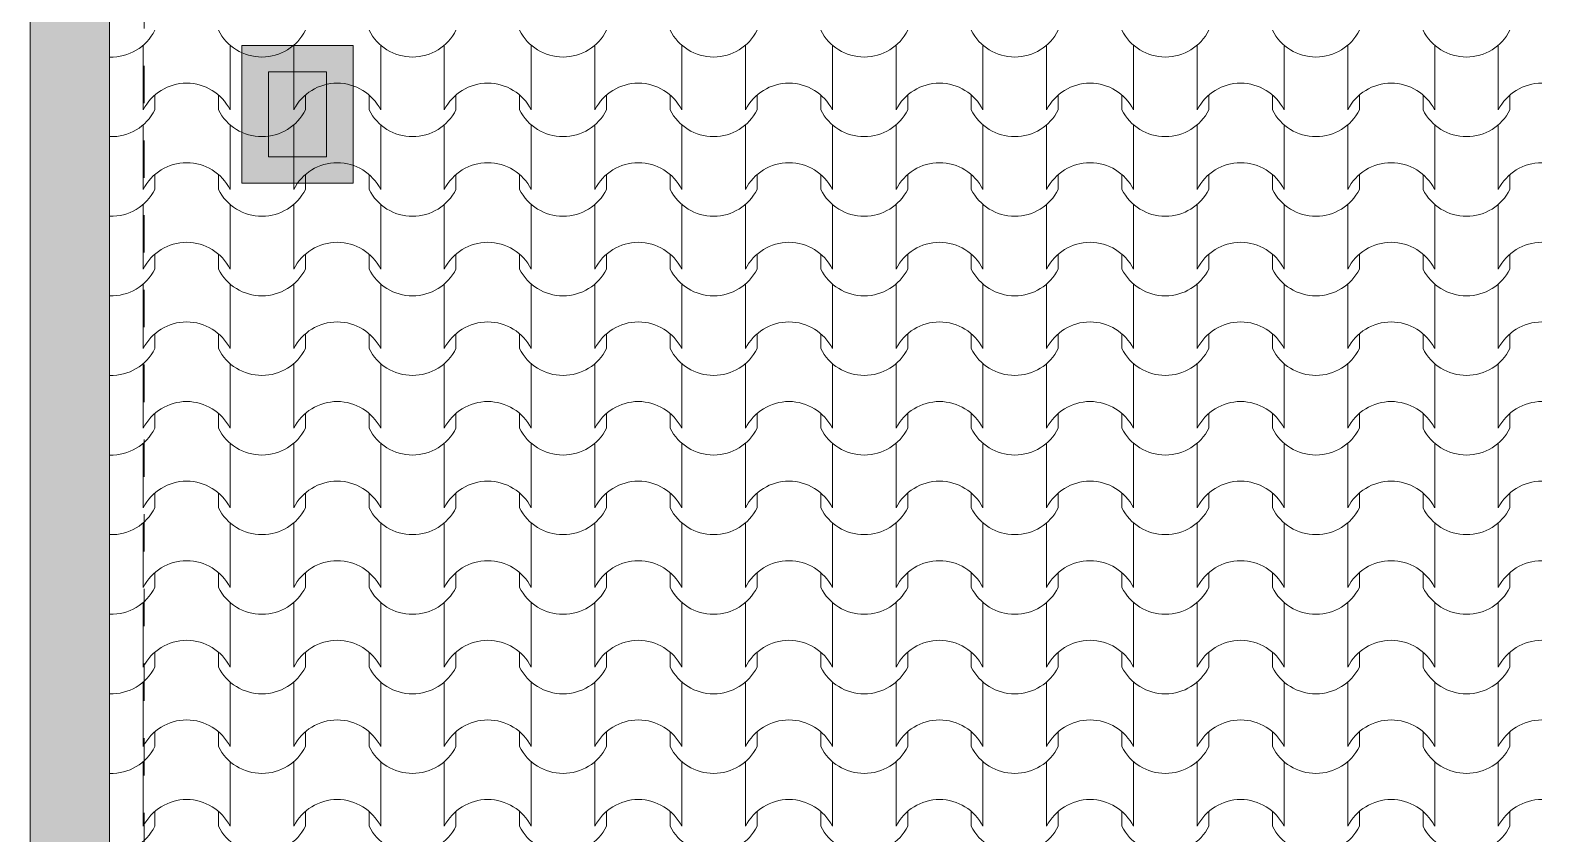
# Model space of a CAD drawing. Header units: feet. Extents: x 2791058 to 2855058, y -67651 to -26651.
# Drawn here: x 2805266 to 2810978, y -47080 to -44045 of the extents above; entities that cross this region are included whole.
import ezdxf

# ---------------------------------------------------------------- set-up
doc = ezdxf.new("R2010")
doc.units = ezdxf.units.FT
doc.header["$MEASUREMENT"] = 0
doc.linetypes.add('Dashed', pattern=[282.222223, 141.111112, -141.111112])
for name, color, linetype, lineweight in [('Model Unit - Zone_Pen_No__1', 7, 'Continuous', 0), ('Structural - Bearing_Pen_No__1', 7, 'Continuous', 0), ('Structural - Bearing_Pen_No__13', 54, 'Continuous', 0)]:
    doc.layers.add(name, color=color, linetype=linetype, lineweight=lineweight)
doc.layers.add('Structural - Bearing_Pen_No__62', color=7, linetype='Continuous', lineweight=0, true_color=0xaaaaaa)
doc.layers.add('Structural - Bearing_Pen_No__82', color=7, linetype='Continuous', lineweight=0, true_color=0xaaaaaa)

# ---------------------------------------------------------------- blocks, each defined once
blk = doc.blocks.new('*X3', base_point=(2247653.8, -76425))
at = {"layer": 'Structural - Bearing_Pen_No__62', "color": 253, "linetype": 'Continuous', "lineweight": 0, "true_color": 0xaaaaaa}
for p, q in [((2805693.3, -44101.9), (2805693.3, -44223.8)), ((2806021.8, -44101.9), (2806021.8, -44223.8)), ((2806262.3, -44101.9), (2806262.3, -44223.8)), ((2806590.8, -44101.9), (2806590.8, -44223.8)), ((2806831.2, -44101.9), (2806831.2, -44223.8)), ((2807159.7, -44101.9), (2807159.7, -44223.8)), ((2807400.2, -44101.9), (2807400.2, -44223.8)), ((2807728.7, -44101.9), (2807728.7, -44223.8)), ((2807969.2, -44101.9), (2807969.2, -44223.8)), ((2808297.6, -44101.9), (2808297.6, -44223.8)), ((2808538.1, -44101.9), (2808538.1, -44223.8)), ((2808866.6, -44101.9), (2808866.6, -44223.8)), ((2809107.1, -44101.9), (2809107.1, -44223.8)), ((2809435.6, -44101.9), (2809435.6, -44223.8)), ((2809676, -44101.9), (2809676, -44223.8)), ((2810004.5, -44101.9), (2810004.5, -44223.8)), ((2810245, -44101.9), (2810245, -44223.8)), ((2810573.5, -44101.9), (2810573.5, -44223.8)), ((2810814, -44101.9), (2810814, -44223.8)), ((2805693.3, -44223.8), (2805693.3, -44345.7)), ((2806021.8, -44223.8), (2806021.8, -44345.7)), ((2806262.3, -44223.8), (2806262.3, -44345.7)), ((2806590.8, -44223.8), (2806590.8, -44345.7)), ((2806831.2, -44223.8), (2806831.2, -44345.7)), ((2807159.7, -44223.8), (2807159.7, -44345.7)), ((2807400.2, -44223.8), (2807400.2, -44345.7)), ((2807728.7, -44223.8), (2807728.7, -44345.7)), ((2807969.2, -44223.8), (2807969.2, -44345.7)), ((2808297.6, -44223.8), (2808297.6, -44345.7)), ((2808538.1, -44223.8), (2808538.1, -44345.7)), ((2808866.6, -44223.8), (2808866.6, -44345.7)), ((2809107.1, -44223.8), (2809107.1, -44345.7)), ((2809435.6, -44223.8), (2809435.6, -44345.7)), ((2809676, -44223.8), (2809676, -44345.7)), ((2810004.5, -44223.8), (2810004.5, -44345.7)), ((2810245, -44223.8), (2810245, -44345.7)), ((2810573.5, -44223.8), (2810573.5, -44345.7)), ((2810814, -44223.8), (2810814, -44345.7)), ((2805737.3, -44289.7), (2805737.3, -44345.7)), ((2805977.8, -44289.7), (2805977.8, -44345.7)), ((2806306.3, -44289.7), (2806306.3, -44345.7)), ((2806546.8, -44289.7), (2806546.8, -44345.7)), ((2806875.2, -44289.7), (2806875.2, -44345.7)), ((2807115.7, -44289.7), (2807115.7, -44345.7)), ((2807444.2, -44289.7), (2807444.2, -44345.7)), ((2807684.7, -44289.7), (2807684.7, -44345.7)), ((2808013.2, -44289.7), (2808013.2, -44345.7)), ((2808253.6, -44289.7), (2808253.6, -44345.7)), ((2808582.1, -44289.7), (2808582.1, -44345.7)), ((2808822.6, -44289.7), (2808822.6, -44345.7)), ((2809151.1, -44289.7), (2809151.1, -44345.7)), ((2809391.6, -44289.7), (2809391.6, -44345.7)), ((2809720, -44289.7), (2809720, -44345.7)), ((2809960.5, -44289.7), (2809960.5, -44345.7)), ((2810289, -44289.7), (2810289, -44345.7)), ((2810529.5, -44289.7), (2810529.5, -44345.7)), ((2810858, -44289.7), (2810858, -44345.7)), ((2805693.3, -44402.5), (2805693.3, -44524.5)), ((2806021.8, -44402.5), (2806021.8, -44524.5)), ((2806262.3, -44402.5), (2806262.3, -44524.5)), ((2806590.8, -44402.5), (2806590.8, -44524.5)), ((2806831.2, -44402.5), (2806831.2, -44524.5)), ((2807159.7, -44402.5), (2807159.7, -44524.5)), ((2807400.2, -44402.5), (2807400.2, -44524.5)), ((2807728.7, -44402.5), (2807728.7, -44524.5)), ((2807969.2, -44402.5), (2807969.2, -44524.5)), ((2808297.6, -44402.5), (2808297.6, -44524.5)), ((2808538.1, -44402.5), (2808538.1, -44524.5)), ((2808866.6, -44402.5), (2808866.6, -44524.5)), ((2809107.1, -44402.5), (2809107.1, -44524.5)), ((2809435.6, -44402.5), (2809435.6, -44524.5)), ((2809676, -44402.5), (2809676, -44524.5)), ((2810004.5, -44402.5), (2810004.5, -44524.5)), ((2810245, -44402.5), (2810245, -44524.5)), ((2810573.5, -44402.5), (2810573.5, -44524.5)), ((2810814, -44402.5), (2810814, -44524.5)), ((2805693.3, -44524.5), (2805693.3, -44646.4)), ((2806021.8, -44524.5), (2806021.8, -44646.4)), ((2806262.3, -44524.5), (2806262.3, -44646.4)), ((2806590.8, -44524.5), (2806590.8, -44646.4)), ((2806831.2, -44524.5), (2806831.2, -44646.4)), ((2807159.7, -44524.5), (2807159.7, -44646.4)), ((2807400.2, -44524.5), (2807400.2, -44646.4)), ((2807728.7, -44524.5), (2807728.7, -44646.4)), ((2807969.2, -44524.5), (2807969.2, -44646.4)), ((2808297.6, -44524.5), (2808297.6, -44646.4)), ((2808538.1, -44524.5), (2808538.1, -44646.4)), ((2808866.6, -44524.5), (2808866.6, -44646.4)), ((2809107.1, -44524.5), (2809107.1, -44646.4)), ((2809435.6, -44524.5), (2809435.6, -44646.4)), ((2809676, -44524.5), (2809676, -44646.4)), ((2810004.5, -44524.5), (2810004.5, -44646.4)), ((2810245, -44524.5), (2810245, -44646.4)), ((2810573.5, -44524.5), (2810573.5, -44646.4)), ((2810814, -44524.5), (2810814, -44646.4)), ((2805737.3, -44590.4), (2805737.3, -44646.4)), ((2805977.8, -44590.4), (2805977.8, -44646.4)), ((2806306.3, -44590.4), (2806306.3, -44646.4)), ((2806546.8, -44590.4), (2806546.8, -44646.4)), ((2806875.2, -44590.4), (2806875.2, -44646.4)), ((2807115.7, -44590.4), (2807115.7, -44646.4)), ((2807444.2, -44590.4), (2807444.2, -44646.4)), ((2807684.7, -44590.4), (2807684.7, -44646.4)), ((2808013.2, -44590.4), (2808013.2, -44646.4)), ((2808253.6, -44590.4), (2808253.6, -44646.4)), ((2808582.1, -44590.4), (2808582.1, -44646.4)), ((2808822.6, -44590.4), (2808822.6, -44646.4)), ((2809151.1, -44590.4), (2809151.1, -44646.4)), ((2809391.6, -44590.4), (2809391.6, -44646.4)), ((2809720, -44590.4), (2809720, -44646.4)), ((2809960.5, -44590.4), (2809960.5, -44646.4)), ((2810289, -44590.4), (2810289, -44646.4)), ((2810529.5, -44590.4), (2810529.5, -44646.4)), ((2810858, -44590.4), (2810858, -44646.4)), ((2805693.3, -44703.2), (2805693.3, -44825.1)), ((2806021.8, -44703.2), (2806021.8, -44825.1)), ((2806262.3, -44703.2), (2806262.3, -44825.1)), ((2806590.8, -44703.2), (2806590.8, -44825.1)), ((2806831.2, -44703.2), (2806831.2, -44825.1)), ((2807159.7, -44703.2), (2807159.7, -44825.1)), ((2807400.2, -44703.2), (2807400.2, -44825.1)), ((2807728.7, -44703.2), (2807728.7, -44825.1)), ((2807969.2, -44703.2), (2807969.2, -44825.1)), ((2808297.6, -44703.2), (2808297.6, -44825.1)), ((2808538.1, -44703.2), (2808538.1, -44825.1)), ((2808866.6, -44703.2), (2808866.6, -44825.1)), ((2809107.1, -44703.2), (2809107.1, -44825.1)), ((2809435.6, -44703.2), (2809435.6, -44825.1)), ((2809676, -44703.2), (2809676, -44825.1)), ((2810004.5, -44703.2), (2810004.5, -44825.1)), ((2810245, -44703.2), (2810245, -44825.1)), ((2810573.5, -44703.2), (2810573.5, -44825.1)), ((2810814, -44703.2), (2810814, -44825.1)), ((2805693.3, -44825.1), (2805693.3, -44947.1)), ((2806021.8, -44825.1), (2806021.8, -44947.1)), ((2806262.3, -44825.1), (2806262.3, -44947.1)), ((2806590.8, -44825.1), (2806590.8, -44947.1)), ((2806831.2, -44825.1), (2806831.2, -44947.1)), ((2807159.7, -44825.1), (2807159.7, -44947.1)), ((2807400.2, -44825.1), (2807400.2, -44947.1)), ((2807728.7, -44825.1), (2807728.7, -44947.1)), ((2807969.2, -44825.1), (2807969.2, -44947.1)), ((2808297.6, -44825.1), (2808297.6, -44947.1)), ((2808538.1, -44825.1), (2808538.1, -44947.1)), ((2808866.6, -44825.1), (2808866.6, -44947.1)), ((2809107.1, -44825.1), (2809107.1, -44947.1)), ((2809435.6, -44825.1), (2809435.6, -44947.1)), ((2809676, -44825.1), (2809676, -44947.1)), ((2810004.5, -44825.1), (2810004.5, -44947.1)), ((2810245, -44825.1), (2810245, -44947.1)), ((2810573.5, -44825.1), (2810573.5, -44947.1)), ((2810814, -44825.1), (2810814, -44947.1)), ((2805737.3, -44891), (2805737.3, -44947.1)), ((2805977.8, -44891), (2805977.8, -44947.1)), ((2806306.3, -44891), (2806306.3, -44947.1)), ((2806546.8, -44891), (2806546.8, -44947.1)), ((2806875.2, -44891), (2806875.2, -44947.1)), ((2807115.7, -44891), (2807115.7, -44947.1)), ((2807444.2, -44891), (2807444.2, -44947.1)), ((2807684.7, -44891), (2807684.7, -44947.1)), ((2808013.2, -44891), (2808013.2, -44947.1)), ((2808253.6, -44891), (2808253.6, -44947.1)), ((2808582.1, -44891), (2808582.1, -44947.1)), ((2808822.6, -44891), (2808822.6, -44947.1)), ((2809151.1, -44891), (2809151.1, -44947.1)), ((2809391.6, -44891), (2809391.6, -44947.1)), ((2809720, -44891), (2809720, -44947.1)), ((2809960.5, -44891), (2809960.5, -44947.1)), ((2810289, -44891), (2810289, -44947.1)), ((2810529.5, -44891), (2810529.5, -44947.1)), ((2810858, -44891), (2810858, -44947.1)), ((2805693.3, -45003.9), (2805693.3, -45125.8)), ((2806021.8, -45003.9), (2806021.8, -45125.8)), ((2806262.3, -45003.9), (2806262.3, -45125.8)), ((2806590.8, -45003.9), (2806590.8, -45125.8)), ((2806831.2, -45003.9), (2806831.2, -45125.8)), ((2807159.7, -45003.9), (2807159.7, -45125.8)), ((2807400.2, -45003.9), (2807400.2, -45125.8)), ((2807728.7, -45003.9), (2807728.7, -45125.8)), ((2807969.2, -45003.9), (2807969.2, -45125.8)), ((2808297.6, -45003.9), (2808297.6, -45125.8)), ((2808538.1, -45003.9), (2808538.1, -45125.8)), ((2808866.6, -45003.9), (2808866.6, -45125.8)), ((2809107.1, -45003.9), (2809107.1, -45125.8)), ((2809435.6, -45003.9), (2809435.6, -45125.8)), ((2809676, -45003.9), (2809676, -45125.8)), ((2810004.5, -45003.9), (2810004.5, -45125.8)), ((2810245, -45003.9), (2810245, -45125.8)), ((2810573.5, -45003.9), (2810573.5, -45125.8)), ((2810814, -45003.9), (2810814, -45125.8)), ((2805693.3, -45125.8), (2805693.3, -45247.8)), ((2806021.8, -45125.8), (2806021.8, -45247.8)), ((2806262.3, -45125.8), (2806262.3, -45247.8)), ((2806590.8, -45125.8), (2806590.8, -45247.8)), ((2806831.2, -45125.8), (2806831.2, -45247.8)), ((2807159.7, -45125.8), (2807159.7, -45247.8)), ((2807400.2, -45125.8), (2807400.2, -45247.8)), ((2807728.7, -45125.8), (2807728.7, -45247.8)), ((2807969.2, -45125.8), (2807969.2, -45247.8)), ((2808297.6, -45125.8), (2808297.6, -45247.8)), ((2808538.1, -45125.8), (2808538.1, -45247.8)), ((2808866.6, -45125.8), (2808866.6, -45247.8)), ((2809107.1, -45125.8), (2809107.1, -45247.8)), ((2809435.6, -45125.8), (2809435.6, -45247.8)), ((2809676, -45125.8), (2809676, -45247.8)), ((2810004.5, -45125.8), (2810004.5, -45247.8)), ((2810245, -45125.8), (2810245, -45247.8)), ((2810573.5, -45125.8), (2810573.5, -45247.8)), ((2810814, -45125.8), (2810814, -45247.8)), ((2805737.3, -45191.7), (2805737.3, -45247.8)), ((2805977.8, -45191.7), (2805977.8, -45247.8)), ((2806306.3, -45191.7), (2806306.3, -45247.8)), ((2806546.8, -45191.7), (2806546.8, -45247.8)), ((2806875.2, -45191.7), (2806875.2, -45247.8)), ((2807115.7, -45191.7), (2807115.7, -45247.8)), ((2807444.2, -45191.7), (2807444.2, -45247.8)), ((2807684.7, -45191.7), (2807684.7, -45247.8)), ((2808013.2, -45191.7), (2808013.2, -45247.8)), ((2808253.6, -45191.7), (2808253.6, -45247.8)), ((2808582.1, -45191.7), (2808582.1, -45247.8)), ((2808822.6, -45191.7), (2808822.6, -45247.8)), ((2809151.1, -45191.7), (2809151.1, -45247.8)), ((2809391.6, -45191.7), (2809391.6, -45247.8)), ((2809720, -45191.7), (2809720, -45247.8)), ((2809960.5, -45191.7), (2809960.5, -45247.8)), ((2810289, -45191.7), (2810289, -45247.8)), ((2810529.5, -45191.7), (2810529.5, -45247.8)), ((2810858, -45191.7), (2810858, -45247.8)), ((2805693.3, -45304.6), (2805693.3, -45426.5)), ((2806021.8, -45304.6), (2806021.8, -45426.5)), ((2806262.3, -45304.6), (2806262.3, -45426.5)), ((2806590.8, -45304.6), (2806590.8, -45426.5)), ((2806831.2, -45304.6), (2806831.2, -45426.5)), ((2807159.7, -45304.6), (2807159.7, -45426.5)), ((2807400.2, -45304.6), (2807400.2, -45426.5)), ((2807728.7, -45304.6), (2807728.7, -45426.5)), ((2807969.2, -45304.6), (2807969.2, -45426.5)), ((2808297.6, -45304.6), (2808297.6, -45426.5)), ((2808538.1, -45304.6), (2808538.1, -45426.5)), ((2808866.6, -45304.6), (2808866.6, -45426.5)), ((2809107.1, -45304.6), (2809107.1, -45426.5)), ((2809435.6, -45304.6), (2809435.6, -45426.5)), ((2809676, -45304.6), (2809676, -45426.5)), ((2810004.5, -45304.6), (2810004.5, -45426.5)), ((2810245, -45304.6), (2810245, -45426.5)), ((2810573.5, -45304.6), (2810573.5, -45426.5)), ((2810814, -45304.6), (2810814, -45426.5)), ((2805693.3, -45426.5), (2805693.3, -45548.4)), ((2806021.8, -45426.5), (2806021.8, -45548.4)), ((2806262.3, -45426.5), (2806262.3, -45548.4)), ((2806590.8, -45426.5), (2806590.8, -45548.4)), ((2806831.2, -45426.5), (2806831.2, -45548.4)), ((2807159.7, -45426.5), (2807159.7, -45548.4)), ((2807400.2, -45426.5), (2807400.2, -45548.4)), ((2807728.7, -45426.5), (2807728.7, -45548.4)), ((2807969.2, -45426.5), (2807969.2, -45548.4)), ((2808297.6, -45426.5), (2808297.6, -45548.4)), ((2808538.1, -45426.5), (2808538.1, -45548.4)), ((2808866.6, -45426.5), (2808866.6, -45548.4)), ((2809107.1, -45426.5), (2809107.1, -45548.4)), ((2809435.6, -45426.5), (2809435.6, -45548.4)), ((2809676, -45426.5), (2809676, -45548.4)), ((2810004.5, -45426.5), (2810004.5, -45548.4)), ((2810245, -45426.5), (2810245, -45548.4)), ((2810573.5, -45426.5), (2810573.5, -45548.4)), ((2810814, -45426.5), (2810814, -45548.4)), ((2805737.3, -45492.4), (2805737.3, -45548.4)), ((2805977.8, -45492.4), (2805977.8, -45548.4)), ((2806306.3, -45492.4), (2806306.3, -45548.4)), ((2806546.8, -45492.4), (2806546.8, -45548.4)), ((2806875.2, -45492.4), (2806875.2, -45548.4)), ((2807115.7, -45492.4), (2807115.7, -45548.4)), ((2807444.2, -45492.4), (2807444.2, -45548.4)), ((2807684.7, -45492.4), (2807684.7, -45548.4)), ((2808013.2, -45492.4), (2808013.2, -45548.4)), ((2808253.6, -45492.4), (2808253.6, -45548.4)), ((2808582.1, -45492.4), (2808582.1, -45548.4)), ((2808822.6, -45492.4), (2808822.6, -45548.4)), ((2809151.1, -45492.4), (2809151.1, -45548.4)), ((2809391.6, -45492.4), (2809391.6, -45548.4)), ((2809720, -45492.4), (2809720, -45548.4)), ((2809960.5, -45492.4), (2809960.5, -45548.4)), ((2810289, -45492.4), (2810289, -45548.4)), ((2810529.5, -45492.4), (2810529.5, -45548.4)), ((2810858, -45492.4), (2810858, -45548.4)), ((2805693.3, -45605.2), (2805693.3, -45727.2)), ((2806021.8, -45605.2), (2806021.8, -45727.2)), ((2806262.3, -45605.2), (2806262.3, -45727.2)), ((2806590.8, -45605.2), (2806590.8, -45727.2)), ((2806831.2, -45605.2), (2806831.2, -45727.2)), ((2807159.7, -45605.2), (2807159.7, -45727.2)), ((2807400.2, -45605.2), (2807400.2, -45727.2)), ((2807728.7, -45605.2), (2807728.7, -45727.2)), ((2807969.2, -45605.2), (2807969.2, -45727.2)), ((2808297.6, -45605.2), (2808297.6, -45727.2)), ((2808538.1, -45605.2), (2808538.1, -45727.2)), ((2808866.6, -45605.2), (2808866.6, -45727.2)), ((2809107.1, -45605.2), (2809107.1, -45727.2)), ((2809435.6, -45605.2), (2809435.6, -45727.2)), ((2809676, -45605.2), (2809676, -45727.2)), ((2810004.5, -45605.2), (2810004.5, -45727.2)), ((2810245, -45605.2), (2810245, -45727.2)), ((2810573.5, -45605.2), (2810573.5, -45727.2)), ((2810814, -45605.2), (2810814, -45727.2)), ((2805693.3, -45727.2), (2805693.3, -45849.1)), ((2806021.8, -45727.2), (2806021.8, -45849.1)), ((2806262.3, -45727.2), (2806262.3, -45849.1)), ((2806590.8, -45727.2), (2806590.8, -45849.1)), ((2806831.2, -45727.2), (2806831.2, -45849.1)), ((2807159.7, -45727.2), (2807159.7, -45849.1)), ((2807400.2, -45727.2), (2807400.2, -45849.1)), ((2807728.7, -45727.2), (2807728.7, -45849.1)), ((2807969.2, -45727.2), (2807969.2, -45849.1)), ((2808297.6, -45727.2), (2808297.6, -45849.1)), ((2808538.1, -45727.2), (2808538.1, -45849.1)), ((2808866.6, -45727.2), (2808866.6, -45849.1)), ((2809107.1, -45727.2), (2809107.1, -45849.1)), ((2809435.6, -45727.2), (2809435.6, -45849.1)), ((2809676, -45727.2), (2809676, -45849.1)), ((2810004.5, -45727.2), (2810004.5, -45849.1)), ((2810245, -45727.2), (2810245, -45849.1)), ((2810573.5, -45727.2), (2810573.5, -45849.1)), ((2810814, -45727.2), (2810814, -45849.1)), ((2805737.3, -45793), (2805737.3, -45849.1)), ((2805977.8, -45793), (2805977.8, -45849.1)), ((2806306.3, -45793), (2806306.3, -45849.1)), ((2806546.8, -45793), (2806546.8, -45849.1)), ((2806875.2, -45793), (2806875.2, -45849.1)), ((2807115.7, -45793), (2807115.7, -45849.1)), ((2807444.2, -45793), (2807444.2, -45849.1)), ((2807684.7, -45793), (2807684.7, -45849.1)), ((2808013.2, -45793), (2808013.2, -45849.1)), ((2808253.6, -45793), (2808253.6, -45849.1)), ((2808582.1, -45793), (2808582.1, -45849.1)), ((2808822.6, -45793), (2808822.6, -45849.1)), ((2809151.1, -45793), (2809151.1, -45849.1)), ((2809391.6, -45793), (2809391.6, -45849.1)), ((2809720, -45793), (2809720, -45849.1)), ((2809960.5, -45793), (2809960.5, -45849.1)), ((2810289, -45793), (2810289, -45849.1)), ((2810529.5, -45793), (2810529.5, -45849.1)), ((2810858, -45793), (2810858, -45849.1)), ((2805693.3, -45905.9), (2805693.3, -46027.8)), ((2806021.8, -45905.9), (2806021.8, -46027.8)), ((2806262.3, -45905.9), (2806262.3, -46027.8)), ((2806590.8, -45905.9), (2806590.8, -46027.8)), ((2806831.2, -45905.9), (2806831.2, -46027.8)), ((2807159.7, -45905.9), (2807159.7, -46027.8)), ((2807400.2, -45905.9), (2807400.2, -46027.8)), ((2807728.7, -45905.9), (2807728.7, -46027.8)), ((2807969.2, -45905.9), (2807969.2, -46027.8)), ((2808297.6, -45905.9), (2808297.6, -46027.8)), ((2808538.1, -45905.9), (2808538.1, -46027.8)), ((2808866.6, -45905.9), (2808866.6, -46027.8)), ((2809107.1, -45905.9), (2809107.1, -46027.8)), ((2809435.6, -45905.9), (2809435.6, -46027.8)), ((2809676, -45905.9), (2809676, -46027.8)), ((2810004.5, -45905.9), (2810004.5, -46027.8)), ((2810245, -45905.9), (2810245, -46027.8)), ((2810573.5, -45905.9), (2810573.5, -46027.8)), ((2810814, -45905.9), (2810814, -46027.8)), ((2805693.3, -46027.8), (2805693.3, -46149.8)), ((2806021.8, -46027.8), (2806021.8, -46149.8)), ((2806262.3, -46027.8), (2806262.3, -46149.8)), ((2806590.8, -46027.8), (2806590.8, -46149.8)), ((2806831.2, -46027.8), (2806831.2, -46149.8)), ((2807159.7, -46027.8), (2807159.7, -46149.8)), ((2807400.2, -46027.8), (2807400.2, -46149.8)), ((2807728.7, -46027.8), (2807728.7, -46149.8)), ((2807969.2, -46027.8), (2807969.2, -46149.8)), ((2808297.6, -46027.8), (2808297.6, -46149.8)), ((2808538.1, -46027.8), (2808538.1, -46149.8)), ((2808866.6, -46027.8), (2808866.6, -46149.8)), ((2809107.1, -46027.8), (2809107.1, -46149.8)), ((2809435.6, -46027.8), (2809435.6, -46149.8)), ((2809676, -46027.8), (2809676, -46149.8)), ((2810004.5, -46027.8), (2810004.5, -46149.8)), ((2810245, -46027.8), (2810245, -46149.8)), ((2810573.5, -46027.8), (2810573.5, -46149.8)), ((2810814, -46027.8), (2810814, -46149.8)), ((2805737.3, -46093.7), (2805737.3, -46149.8)), ((2805977.8, -46093.7), (2805977.8, -46149.8)), ((2806306.3, -46093.7), (2806306.3, -46149.8)), ((2806546.8, -46093.7), (2806546.8, -46149.8)), ((2806875.2, -46093.7), (2806875.2, -46149.8)), ((2807115.7, -46093.7), (2807115.7, -46149.8)), ((2807444.2, -46093.7), (2807444.2, -46149.8)), ((2807684.7, -46093.7), (2807684.7, -46149.8)), ((2808013.2, -46093.7), (2808013.2, -46149.8)), ((2808253.6, -46093.7), (2808253.6, -46149.8)), ((2808582.1, -46093.7), (2808582.1, -46149.8)), ((2808822.6, -46093.7), (2808822.6, -46149.8)), ((2809151.1, -46093.7), (2809151.1, -46149.8)), ((2809391.6, -46093.7), (2809391.6, -46149.8)), ((2809720, -46093.7), (2809720, -46149.8)), ((2809960.5, -46093.7), (2809960.5, -46149.8)), ((2810289, -46093.7), (2810289, -46149.8)), ((2810529.5, -46093.7), (2810529.5, -46149.8)), ((2810858, -46093.7), (2810858, -46149.8)), ((2805693.3, -46206.6), (2805693.3, -46328.5)), ((2806021.8, -46206.6), (2806021.8, -46328.5)), ((2806262.3, -46206.6), (2806262.3, -46328.5)), ((2806590.8, -46206.6), (2806590.8, -46328.5)), ((2806831.2, -46206.6), (2806831.2, -46328.5)), ((2807159.7, -46206.6), (2807159.7, -46328.5)), ((2807400.2, -46206.6), (2807400.2, -46328.5)), ((2807728.7, -46206.6), (2807728.7, -46328.5)), ((2807969.2, -46206.6), (2807969.2, -46328.5)), ((2808297.6, -46206.6), (2808297.6, -46328.5)), ((2808538.1, -46206.6), (2808538.1, -46328.5)), ((2808866.6, -46206.6), (2808866.6, -46328.5)), ((2809107.1, -46206.6), (2809107.1, -46328.5)), ((2809435.6, -46206.6), (2809435.6, -46328.5)), ((2809676, -46206.6), (2809676, -46328.5)), ((2810004.5, -46206.6), (2810004.5, -46328.5)), ((2810245, -46206.6), (2810245, -46328.5)), ((2810573.5, -46206.6), (2810573.5, -46328.5)), ((2810814, -46206.6), (2810814, -46328.5)), ((2805693.3, -46328.5), (2805693.3, -46450.4)), ((2806021.8, -46328.5), (2806021.8, -46450.4)), ((2806262.3, -46328.5), (2806262.3, -46450.4)), ((2806590.8, -46328.5), (2806590.8, -46450.4)), ((2806831.2, -46328.5), (2806831.2, -46450.4)), ((2807159.7, -46328.5), (2807159.7, -46450.4)), ((2807400.2, -46328.5), (2807400.2, -46450.4)), ((2807728.7, -46328.5), (2807728.7, -46450.4)), ((2807969.2, -46328.5), (2807969.2, -46450.4)), ((2808297.6, -46328.5), (2808297.6, -46450.4)), ((2808538.1, -46328.5), (2808538.1, -46450.4)), ((2808866.6, -46328.5), (2808866.6, -46450.4)), ((2809107.1, -46328.5), (2809107.1, -46450.4)), ((2809435.6, -46328.5), (2809435.6, -46450.4)), ((2809676, -46328.5), (2809676, -46450.4)), ((2810004.5, -46328.5), (2810004.5, -46450.4)), ((2810245, -46328.5), (2810245, -46450.4)), ((2810573.5, -46328.5), (2810573.5, -46450.4)), ((2810814, -46328.5), (2810814, -46450.4)), ((2805737.3, -46394.4), (2805737.3, -46450.4)), ((2805977.8, -46394.4), (2805977.8, -46450.4)), ((2806306.3, -46394.4), (2806306.3, -46450.4)), ((2806546.8, -46394.4), (2806546.8, -46450.4)), ((2806875.2, -46394.4), (2806875.2, -46450.4)), ((2807115.7, -46394.4), (2807115.7, -46450.4)), ((2807444.2, -46394.4), (2807444.2, -46450.4)), ((2807684.7, -46394.4), (2807684.7, -46450.4)), ((2808013.2, -46394.4), (2808013.2, -46450.4)), ((2808253.6, -46394.4), (2808253.6, -46450.4)), ((2808582.1, -46394.4), (2808582.1, -46450.4)), ((2808822.6, -46394.4), (2808822.6, -46450.4)), ((2809151.1, -46394.4), (2809151.1, -46450.4)), ((2809391.6, -46394.4), (2809391.6, -46450.4)), ((2809720, -46394.4), (2809720, -46450.4)), ((2809960.5, -46394.4), (2809960.5, -46450.4)), ((2810289, -46394.4), (2810289, -46450.4)), ((2810529.5, -46394.4), (2810529.5, -46450.4)), ((2810858, -46394.4), (2810858, -46450.4)), ((2805693.3, -46507.2), (2805693.3, -46629.2)), ((2806021.8, -46507.2), (2806021.8, -46629.2)), ((2806262.3, -46507.2), (2806262.3, -46629.2)), ((2806590.8, -46507.2), (2806590.8, -46629.2)), ((2806831.2, -46507.2), (2806831.2, -46629.2)), ((2807159.7, -46507.2), (2807159.7, -46629.2)), ((2807400.2, -46507.2), (2807400.2, -46629.2)), ((2807728.7, -46507.2), (2807728.7, -46629.2)), ((2807969.2, -46507.2), (2807969.2, -46629.2)), ((2808297.6, -46507.2), (2808297.6, -46629.2)), ((2808538.1, -46507.2), (2808538.1, -46629.2)), ((2808866.6, -46507.2), (2808866.6, -46629.2)), ((2809107.1, -46507.2), (2809107.1, -46629.2)), ((2809435.6, -46507.2), (2809435.6, -46629.2)), ((2809676, -46507.2), (2809676, -46629.2)), ((2810004.5, -46507.2), (2810004.5, -46629.2)), ((2810245, -46507.2), (2810245, -46629.2)), ((2810573.5, -46507.2), (2810573.5, -46629.2)), ((2810814, -46507.2), (2810814, -46629.2)), ((2805693.3, -46629.2), (2805693.3, -46751.1)), ((2806021.8, -46629.2), (2806021.8, -46751.1)), ((2806262.3, -46629.2), (2806262.3, -46751.1)), ((2806590.8, -46629.2), (2806590.8, -46751.1)), ((2806831.2, -46629.2), (2806831.2, -46751.1)), ((2807159.7, -46629.2), (2807159.7, -46751.1)), ((2807400.2, -46629.2), (2807400.2, -46751.1)), ((2807728.7, -46629.2), (2807728.7, -46751.1)), ((2807969.2, -46629.2), (2807969.2, -46751.1)), ((2808297.6, -46629.2), (2808297.6, -46751.1)), ((2808538.1, -46629.2), (2808538.1, -46751.1)), ((2808866.6, -46629.2), (2808866.6, -46751.1)), ((2809107.1, -46629.2), (2809107.1, -46751.1)), ((2809435.6, -46629.2), (2809435.6, -46751.1)), ((2809676, -46629.2), (2809676, -46751.1)), ((2810004.5, -46629.2), (2810004.5, -46751.1)), ((2810245, -46629.2), (2810245, -46751.1)), ((2810573.5, -46629.2), (2810573.5, -46751.1)), ((2810814, -46629.2), (2810814, -46751.1)), ((2805737.3, -46695.1), (2805737.3, -46751.1)), ((2805977.8, -46695.1), (2805977.8, -46751.1)), ((2806306.3, -46695.1), (2806306.3, -46751.1)), ((2806546.8, -46695.1), (2806546.8, -46751.1)), ((2806875.2, -46695.1), (2806875.2, -46751.1)), ((2807115.7, -46695.1), (2807115.7, -46751.1)), ((2807444.2, -46695.1), (2807444.2, -46751.1)), ((2807684.7, -46695.1), (2807684.7, -46751.1)), ((2808013.2, -46695.1), (2808013.2, -46751.1)), ((2808253.6, -46695.1), (2808253.6, -46751.1)), ((2808582.1, -46695.1), (2808582.1, -46751.1)), ((2808822.6, -46695.1), (2808822.6, -46751.1)), ((2809151.1, -46695.1), (2809151.1, -46751.1)), ((2809391.6, -46695.1), (2809391.6, -46751.1)), ((2809720, -46695.1), (2809720, -46751.1)), ((2809960.5, -46695.1), (2809960.5, -46751.1)), ((2810289, -46695.1), (2810289, -46751.1)), ((2810529.5, -46695.1), (2810529.5, -46751.1)), ((2810858, -46695.1), (2810858, -46751.1)), ((2805693.3, -46807.9), (2805693.3, -46929.9)), ((2806021.8, -46807.9), (2806021.8, -46929.9)), ((2806262.3, -46807.9), (2806262.3, -46929.9)), ((2806590.8, -46807.9), (2806590.8, -46929.9)), ((2806831.2, -46807.9), (2806831.2, -46929.9)), ((2807159.7, -46807.9), (2807159.7, -46929.9)), ((2807400.2, -46807.9), (2807400.2, -46929.9)), ((2807728.7, -46807.9), (2807728.7, -46929.9)), ((2807969.2, -46807.9), (2807969.2, -46929.9)), ((2808297.6, -46807.9), (2808297.6, -46929.9)), ((2808538.1, -46807.9), (2808538.1, -46929.9)), ((2808866.6, -46807.9), (2808866.6, -46929.9)), ((2809107.1, -46807.9), (2809107.1, -46929.9)), ((2809435.6, -46807.9), (2809435.6, -46929.9)), ((2809676, -46807.9), (2809676, -46929.9)), ((2810004.5, -46807.9), (2810004.5, -46929.9)), ((2810245, -46807.9), (2810245, -46929.9)), ((2810573.5, -46807.9), (2810573.5, -46929.9)), ((2810814, -46807.9), (2810814, -46929.9)), ((2805693.3, -46929.9), (2805693.3, -47051.8)), ((2806021.8, -46929.9), (2806021.8, -47051.8)), ((2806262.3, -46929.9), (2806262.3, -47051.8)), ((2806590.8, -46929.9), (2806590.8, -47051.8)), ((2806831.2, -46929.9), (2806831.2, -47051.8)), ((2807159.7, -46929.9), (2807159.7, -47051.8)), ((2807400.2, -46929.9), (2807400.2, -47051.8)), ((2807728.7, -46929.9), (2807728.7, -47051.8)), ((2807969.2, -46929.9), (2807969.2, -47051.8)), ((2808297.6, -46929.9), (2808297.6, -47051.8)), ((2808538.1, -46929.9), (2808538.1, -47051.8)), ((2808866.6, -46929.9), (2808866.6, -47051.8)), ((2809107.1, -46929.9), (2809107.1, -47051.8)), ((2809435.6, -46929.9), (2809435.6, -47051.8)), ((2809676, -46929.9), (2809676, -47051.8)), ((2810004.5, -46929.9), (2810004.5, -47051.8)), ((2810245, -46929.9), (2810245, -47051.8)), ((2810573.5, -46929.9), (2810573.5, -47051.8)), ((2810814, -46929.9), (2810814, -47051.8)), ((2805737.3, -46995.7), (2805737.3, -47051.8)), ((2805977.8, -46995.7), (2805977.8, -47051.8)), ((2806306.3, -46995.7), (2806306.3, -47051.8)), ((2806546.8, -46995.7), (2806546.8, -47051.8)), ((2806875.2, -46995.7), (2806875.2, -47051.8)), ((2807115.7, -46995.7), (2807115.7, -47051.8)), ((2807444.2, -46995.7), (2807444.2, -47051.8)), ((2807684.7, -46995.7), (2807684.7, -47051.8)), ((2808013.2, -46995.7), (2808013.2, -47051.8)), ((2808253.6, -46995.7), (2808253.6, -47051.8)), ((2808582.1, -46995.7), (2808582.1, -47051.8)), ((2808822.6, -46995.7), (2808822.6, -47051.8)), ((2809151.1, -46995.7), (2809151.1, -47051.8)), ((2809391.6, -46995.7), (2809391.6, -47051.8)), ((2809720, -46995.7), (2809720, -47051.8)), ((2809960.5, -46995.7), (2809960.5, -47051.8)), ((2810289, -46995.7), (2810289, -47051.8)), ((2810529.5, -46995.7), (2810529.5, -47051.8)), ((2810858, -46995.7), (2810858, -47051.8))]:
    blk.add_line(p, q, dxfattribs=at)
for centre, radius, start, end in [((2805573.1, -43962.4), 183.9, 267.9342, 333.2956), ((2806142, -43962.4), 183.9, 206.7044, 333.2956), ((2806711, -43962.4), 183.9, 206.7044, 333.2956), ((2807280, -43962.4), 183.9, 206.7044, 333.2956), ((2807848.9, -43962.4), 183.9, 206.7044, 333.2956), ((2808417.9, -43962.4), 183.9, 206.7044, 333.2956), ((2808986.8, -43962.4), 183.9, 206.7044, 333.2956), ((2809555.8, -43962.4), 183.9, 206.7044, 333.2956), ((2810124.8, -43962.4), 183.9, 206.7044, 333.2956), ((2810693.7, -43962.4), 183.9, 206.7044, 333.2956), ((2805858.1, -44429.7), 184.9, 90.1705, 153.0115), ((2805857, -44429.7), 184.9, 26.9885, 89.8295), ((2806427.1, -44429.7), 184.9, 90.1705, 153.0115), ((2806426, -44429.7), 184.9, 26.9885, 89.8295), ((2806996, -44429.7), 184.9, 90.1705, 153.0115), ((2806994.9, -44429.7), 184.9, 26.9885, 89.8295), ((2807565, -44429.7), 184.9, 90.1705, 153.0115), ((2807563.9, -44429.7), 184.9, 26.9885, 89.8295), ((2808134, -44429.7), 184.9, 90.1705, 153.0115), ((2808132.9, -44429.7), 184.9, 26.9885, 89.8295), ((2808702.9, -44429.7), 184.9, 90.1705, 153.0115), ((2808701.8, -44429.7), 184.9, 26.9885, 89.8295), ((2809271.9, -44429.7), 184.9, 90.1705, 153.0115), ((2809270.8, -44429.7), 184.9, 26.9885, 89.8295), ((2809840.8, -44429.7), 184.9, 90.1705, 153.0115), ((2809839.7, -44429.7), 184.9, 26.9885, 89.8295), ((2810409.8, -44429.7), 184.9, 90.1705, 153.0115), ((2810408.7, -44429.7), 184.9, 26.9885, 89.8295), ((2810978.8, -44429.7), 184.9, 90.1705, 153.0115), ((2805573.1, -44263.1), 183.9, 267.9342, 333.2956), ((2806142, -44263.1), 183.9, 206.7044, 333.2956), ((2806711, -44263.1), 183.9, 206.7044, 333.2956), ((2807280, -44263.1), 183.9, 206.7044, 333.2956), ((2807848.9, -44263.1), 183.9, 206.7044, 333.2956), ((2808417.9, -44263.1), 183.9, 206.7044, 333.2956), ((2808986.8, -44263.1), 183.9, 206.7044, 333.2956), ((2809555.8, -44263.1), 183.9, 206.7044, 333.2956), ((2810124.8, -44263.1), 183.9, 206.7044, 333.2956), ((2810693.7, -44263.1), 183.9, 206.7044, 333.2956), ((2805858.1, -44730.3), 184.9, 90.1705, 153.0115), ((2805857, -44730.3), 184.9, 26.9885, 89.8295), ((2806427.1, -44730.3), 184.9, 90.1705, 153.0115), ((2806426, -44730.3), 184.9, 26.9885, 89.8295), ((2806996, -44730.3), 184.9, 90.1705, 153.0115), ((2806994.9, -44730.3), 184.9, 26.9885, 89.8295), ((2807565, -44730.3), 184.9, 90.1705, 153.0115), ((2807563.9, -44730.3), 184.9, 26.9885, 89.8295), ((2808134, -44730.3), 184.9, 90.1705, 153.0115), ((2808132.9, -44730.3), 184.9, 26.9885, 89.8295), ((2808702.9, -44730.3), 184.9, 90.1705, 153.0115), ((2808701.8, -44730.3), 184.9, 26.9885, 89.8295), ((2809271.9, -44730.3), 184.9, 90.1705, 153.0115), ((2809270.8, -44730.3), 184.9, 26.9885, 89.8295), ((2809840.8, -44730.3), 184.9, 90.1705, 153.0115), ((2809839.7, -44730.3), 184.9, 26.9885, 89.8295), ((2810409.8, -44730.3), 184.9, 90.1705, 153.0115), ((2810408.7, -44730.3), 184.9, 26.9885, 89.8295), ((2810978.8, -44730.3), 184.9, 90.1705, 153.0115), ((2805573.1, -44563.8), 183.9, 267.9342, 333.2956), ((2806142, -44563.8), 183.9, 206.7044, 333.2956), ((2806711, -44563.8), 183.9, 206.7044, 333.2956), ((2807280, -44563.8), 183.9, 206.7044, 333.2956), ((2807848.9, -44563.8), 183.9, 206.7044, 333.2956), ((2808417.9, -44563.8), 183.9, 206.7044, 333.2956), ((2808986.8, -44563.8), 183.9, 206.7044, 333.2956), ((2809555.8, -44563.8), 183.9, 206.7044, 333.2956), ((2810124.8, -44563.8), 183.9, 206.7044, 333.2956), ((2810693.7, -44563.8), 183.9, 206.7044, 333.2956), ((2805858.1, -45031), 184.9, 90.1705, 153.0115), ((2805857, -45031), 184.9, 26.9885, 89.8295), ((2806427.1, -45031), 184.9, 90.1705, 153.0115), ((2806426, -45031), 184.9, 26.9885, 89.8295), ((2806996, -45031), 184.9, 90.1705, 153.0115), ((2806994.9, -45031), 184.9, 26.9885, 89.8295), ((2807565, -45031), 184.9, 90.1705, 153.0115), ((2807563.9, -45031), 184.9, 26.9885, 89.8295), ((2808134, -45031), 184.9, 90.1705, 153.0115), ((2808132.9, -45031), 184.9, 26.9885, 89.8295), ((2808702.9, -45031), 184.9, 90.1705, 153.0115), ((2808701.8, -45031), 184.9, 26.9885, 89.8295), ((2809271.9, -45031), 184.9, 90.1705, 153.0115), ((2809270.8, -45031), 184.9, 26.9885, 89.8295), ((2809840.8, -45031), 184.9, 90.1705, 153.0115), ((2809839.7, -45031), 184.9, 26.9885, 89.8295), ((2810409.8, -45031), 184.9, 90.1705, 153.0115), ((2810408.7, -45031), 184.9, 26.9885, 89.8295), ((2810978.8, -45031), 184.9, 90.1705, 153.0115), ((2805573.1, -44864.5), 183.9, 267.9342, 333.2956), ((2806142, -44864.5), 183.9, 206.7044, 333.2956), ((2806711, -44864.5), 183.9, 206.7044, 333.2956), ((2807280, -44864.5), 183.9, 206.7044, 333.2956), ((2807848.9, -44864.5), 183.9, 206.7044, 333.2956), ((2808417.9, -44864.5), 183.9, 206.7044, 333.2956), ((2808986.8, -44864.5), 183.9, 206.7044, 333.2956), ((2809555.8, -44864.5), 183.9, 206.7044, 333.2956), ((2810124.8, -44864.5), 183.9, 206.7044, 333.2956), ((2810693.7, -44864.5), 183.9, 206.7044, 333.2956), ((2805858.1, -45331.7), 184.9, 90.1705, 153.0115), ((2805857, -45331.7), 184.9, 26.9885, 89.8295), ((2806427.1, -45331.7), 184.9, 90.1705, 153.0115), ((2806426, -45331.7), 184.9, 26.9885, 89.8295), ((2806996, -45331.7), 184.9, 90.1705, 153.0115), ((2806994.9, -45331.7), 184.9, 26.9885, 89.8295), ((2807565, -45331.7), 184.9, 90.1705, 153.0115), ((2807563.9, -45331.7), 184.9, 26.9885, 89.8295), ((2808134, -45331.7), 184.9, 90.1705, 153.0115), ((2808132.9, -45331.7), 184.9, 26.9885, 89.8295), ((2808702.9, -45331.7), 184.9, 90.1705, 153.0115), ((2808701.8, -45331.7), 184.9, 26.9885, 89.8295), ((2809271.9, -45331.7), 184.9, 90.1705, 153.0115), ((2809270.8, -45331.7), 184.9, 26.9885, 89.8295), ((2809840.8, -45331.7), 184.9, 90.1705, 153.0115), ((2809839.7, -45331.7), 184.9, 26.9885, 89.8295), ((2810409.8, -45331.7), 184.9, 90.1705, 153.0115), ((2810408.7, -45331.7), 184.9, 26.9885, 89.8295), ((2810978.8, -45331.7), 184.9, 90.1705, 153.0115), ((2805573.1, -45165.1), 183.9, 267.9342, 333.2956), ((2806142, -45165.1), 183.9, 206.7044, 333.2956), ((2806711, -45165.1), 183.9, 206.7044, 333.2956), ((2807280, -45165.1), 183.9, 206.7044, 333.2956), ((2807848.9, -45165.1), 183.9, 206.7044, 333.2956), ((2808417.9, -45165.1), 183.9, 206.7044, 333.2956), ((2808986.8, -45165.1), 183.9, 206.7044, 333.2956), ((2809555.8, -45165.1), 183.9, 206.7044, 333.2956), ((2810124.8, -45165.1), 183.9, 206.7044, 333.2956), ((2810693.7, -45165.1), 183.9, 206.7044, 333.2956), ((2805858.1, -45632.4), 184.9, 90.1705, 153.0115), ((2805857, -45632.4), 184.9, 26.9885, 89.8295), ((2806427.1, -45632.4), 184.9, 90.1705, 153.0115), ((2806426, -45632.4), 184.9, 26.9885, 89.8295), ((2806996, -45632.4), 184.9, 90.1705, 153.0115), ((2806994.9, -45632.4), 184.9, 26.9885, 89.8295), ((2807565, -45632.4), 184.9, 90.1705, 153.0115), ((2807563.9, -45632.4), 184.9, 26.9885, 89.8295), ((2808134, -45632.4), 184.9, 90.1705, 153.0115), ((2808132.9, -45632.4), 184.9, 26.9885, 89.8295), ((2808702.9, -45632.4), 184.9, 90.1705, 153.0115), ((2808701.8, -45632.4), 184.9, 26.9885, 89.8295), ((2809271.9, -45632.4), 184.9, 90.1705, 153.0115), ((2809270.8, -45632.4), 184.9, 26.9885, 89.8295), ((2809840.8, -45632.4), 184.9, 90.1705, 153.0115), ((2809839.7, -45632.4), 184.9, 26.9885, 89.8295), ((2810409.8, -45632.4), 184.9, 90.1705, 153.0115), ((2810408.7, -45632.4), 184.9, 26.9885, 89.8295), ((2810978.8, -45632.4), 184.9, 90.1705, 153.0115), ((2805573.1, -45465.8), 183.9, 267.9342, 333.2956), ((2806142, -45465.8), 183.9, 206.7044, 333.2956), ((2806711, -45465.8), 183.9, 206.7044, 333.2956), ((2807280, -45465.8), 183.9, 206.7044, 333.2956), ((2807848.9, -45465.8), 183.9, 206.7044, 333.2956), ((2808417.9, -45465.8), 183.9, 206.7044, 333.2956), ((2808986.8, -45465.8), 183.9, 206.7044, 333.2956), ((2809555.8, -45465.8), 183.9, 206.7044, 333.2956), ((2810124.8, -45465.8), 183.9, 206.7044, 333.2956), ((2810693.7, -45465.8), 183.9, 206.7044, 333.2956), ((2805858.1, -45933), 184.9, 90.1705, 153.0115), ((2805857, -45933), 184.9, 26.9885, 89.8295), ((2806427.1, -45933), 184.9, 90.1705, 153.0115), ((2806426, -45933), 184.9, 26.9885, 89.8295), ((2806996, -45933), 184.9, 90.1705, 153.0115), ((2806994.9, -45933), 184.9, 26.9885, 89.8295), ((2807565, -45933), 184.9, 90.1705, 153.0115), ((2807563.9, -45933), 184.9, 26.9885, 89.8295), ((2808134, -45933), 184.9, 90.1705, 153.0115), ((2808132.9, -45933), 184.9, 26.9885, 89.8295), ((2808702.9, -45933), 184.9, 90.1705, 153.0115), ((2808701.8, -45933), 184.9, 26.9885, 89.8295), ((2809271.9, -45933), 184.9, 90.1705, 153.0115), ((2809270.8, -45933), 184.9, 26.9885, 89.8295), ((2809840.8, -45933), 184.9, 90.1705, 153.0115), ((2809839.7, -45933), 184.9, 26.9885, 89.8295), ((2810409.8, -45933), 184.9, 90.1705, 153.0115), ((2810408.7, -45933), 184.9, 26.9885, 89.8295), ((2810978.8, -45933), 184.9, 90.1705, 153.0115), ((2805573.1, -45766.5), 183.9, 267.9342, 333.2956), ((2806142, -45766.5), 183.9, 206.7044, 333.2956), ((2806711, -45766.5), 183.9, 206.7044, 333.2956), ((2807280, -45766.5), 183.9, 206.7044, 333.2956), ((2807848.9, -45766.5), 183.9, 206.7044, 333.2956), ((2808417.9, -45766.5), 183.9, 206.7044, 333.2956), ((2808986.8, -45766.5), 183.9, 206.7044, 333.2956), ((2809555.8, -45766.5), 183.9, 206.7044, 333.2956), ((2810124.8, -45766.5), 183.9, 206.7044, 333.2956), ((2810693.7, -45766.5), 183.9, 206.7044, 333.2956), ((2805858.1, -46233.7), 184.9, 90.1705, 153.0115), ((2805857, -46233.7), 184.9, 26.9885, 89.8295), ((2806427.1, -46233.7), 184.9, 90.1705, 153.0115), ((2806426, -46233.7), 184.9, 26.9885, 89.8295), ((2806996, -46233.7), 184.9, 90.1705, 153.0115), ((2806994.9, -46233.7), 184.9, 26.9885, 89.8295), ((2807565, -46233.7), 184.9, 90.1705, 153.0115), ((2807563.9, -46233.7), 184.9, 26.9885, 89.8295), ((2808134, -46233.7), 184.9, 90.1705, 153.0115), ((2808132.9, -46233.7), 184.9, 26.9885, 89.8295), ((2808702.9, -46233.7), 184.9, 90.1705, 153.0115), ((2808701.8, -46233.7), 184.9, 26.9885, 89.8295), ((2809271.9, -46233.7), 184.9, 90.1705, 153.0115), ((2809270.8, -46233.7), 184.9, 26.9885, 89.8295), ((2809840.8, -46233.7), 184.9, 90.1705, 153.0115), ((2809839.7, -46233.7), 184.9, 26.9885, 89.8295), ((2810409.8, -46233.7), 184.9, 90.1705, 153.0115), ((2810408.7, -46233.7), 184.9, 26.9885, 89.8295), ((2810978.8, -46233.7), 184.9, 90.1705, 153.0115), ((2805573.1, -46067.2), 183.9, 267.9342, 333.2956), ((2806142, -46067.2), 183.9, 206.7044, 333.2956), ((2806711, -46067.2), 183.9, 206.7044, 333.2956), ((2807280, -46067.2), 183.9, 206.7044, 333.2956), ((2807848.9, -46067.2), 183.9, 206.7044, 333.2956), ((2808417.9, -46067.2), 183.9, 206.7044, 333.2956), ((2808986.8, -46067.2), 183.9, 206.7044, 333.2956), ((2809555.8, -46067.2), 183.9, 206.7044, 333.2956), ((2810124.8, -46067.2), 183.9, 206.7044, 333.2956), ((2810693.7, -46067.2), 183.9, 206.7044, 333.2956), ((2805858.1, -46534.4), 184.9, 90.1705, 153.0115), ((2805857, -46534.4), 184.9, 26.9885, 89.8295), ((2806427.1, -46534.4), 184.9, 90.1705, 153.0115), ((2806426, -46534.4), 184.9, 26.9885, 89.8295), ((2806996, -46534.4), 184.9, 90.1705, 153.0115), ((2806994.9, -46534.4), 184.9, 26.9885, 89.8295), ((2807565, -46534.4), 184.9, 90.1705, 153.0115), ((2807563.9, -46534.4), 184.9, 26.9885, 89.8295), ((2808134, -46534.4), 184.9, 90.1705, 153.0115), ((2808132.9, -46534.4), 184.9, 26.9885, 89.8295), ((2808702.9, -46534.4), 184.9, 90.1705, 153.0115), ((2808701.8, -46534.4), 184.9, 26.9885, 89.8295), ((2809271.9, -46534.4), 184.9, 90.1705, 153.0115), ((2809270.8, -46534.4), 184.9, 26.9885, 89.8295), ((2809840.8, -46534.4), 184.9, 90.1705, 153.0115), ((2809839.7, -46534.4), 184.9, 26.9885, 89.8295), ((2810409.8, -46534.4), 184.9, 90.1705, 153.0115), ((2810408.7, -46534.4), 184.9, 26.9885, 89.8295), ((2810978.8, -46534.4), 184.9, 90.1705, 153.0115), ((2805573.1, -46367.8), 183.9, 267.9342, 333.2956), ((2806142, -46367.8), 183.9, 206.7044, 333.2956), ((2806711, -46367.8), 183.9, 206.7044, 333.2956), ((2807280, -46367.8), 183.9, 206.7044, 333.2956), ((2807848.9, -46367.8), 183.9, 206.7044, 333.2956), ((2808417.9, -46367.8), 183.9, 206.7044, 333.2956), ((2808986.8, -46367.8), 183.9, 206.7044, 333.2956), ((2809555.8, -46367.8), 183.9, 206.7044, 333.2956), ((2810124.8, -46367.8), 183.9, 206.7044, 333.2956), ((2810693.7, -46367.8), 183.9, 206.7044, 333.2956), ((2805858.1, -46835), 184.9, 90.1705, 153.0115), ((2805857, -46835), 184.9, 26.9885, 89.8295), ((2806427.1, -46835), 184.9, 90.1705, 153.0115), ((2806426, -46835), 184.9, 26.9885, 89.8295), ((2806996, -46835), 184.9, 90.1705, 153.0115), ((2806994.9, -46835), 184.9, 26.9885, 89.8295), ((2807565, -46835), 184.9, 90.1705, 153.0115), ((2807563.9, -46835), 184.9, 26.9885, 89.8295), ((2808134, -46835), 184.9, 90.1705, 153.0115), ((2808132.9, -46835), 184.9, 26.9885, 89.8295), ((2808702.9, -46835), 184.9, 90.1705, 153.0115), ((2808701.8, -46835), 184.9, 26.9885, 89.8295), ((2809271.9, -46835), 184.9, 90.1705, 153.0115), ((2809270.8, -46835), 184.9, 26.9885, 89.8295), ((2809840.8, -46835), 184.9, 90.1705, 153.0115), ((2809839.7, -46835), 184.9, 26.9885, 89.8295), ((2810409.8, -46835), 184.9, 90.1705, 153.0115), ((2810408.7, -46835), 184.9, 26.9885, 89.8295), ((2810978.8, -46835), 184.9, 90.1705, 153.0115), ((2805573.1, -46668.5), 183.9, 267.9342, 333.2956), ((2806142, -46668.5), 183.9, 206.7044, 333.2956), ((2806711, -46668.5), 183.9, 206.7044, 333.2956), ((2807280, -46668.5), 183.9, 206.7044, 333.2956), ((2807848.9, -46668.5), 183.9, 206.7044, 333.2956), ((2808417.9, -46668.5), 183.9, 206.7044, 333.2956), ((2808986.8, -46668.5), 183.9, 206.7044, 333.2956), ((2809555.8, -46668.5), 183.9, 206.7044, 333.2956), ((2810124.8, -46668.5), 183.9, 206.7044, 333.2956), ((2810693.7, -46668.5), 183.9, 206.7044, 333.2956), ((2805858.1, -47135.7), 184.9, 90.1705, 153.0115), ((2805857, -47135.7), 184.9, 26.9885, 89.8295), ((2806427.1, -47135.7), 184.9, 90.1705, 153.0115), ((2806426, -47135.7), 184.9, 26.9885, 89.8295), ((2806996, -47135.7), 184.9, 90.1705, 153.0115), ((2806994.9, -47135.7), 184.9, 26.9885, 89.8295), ((2807565, -47135.7), 184.9, 90.1705, 153.0115), ((2807563.9, -47135.7), 184.9, 26.9885, 89.8295), ((2808134, -47135.7), 184.9, 90.1705, 153.0115), ((2808132.9, -47135.7), 184.9, 26.9885, 89.8295), ((2808702.9, -47135.7), 184.9, 90.1705, 153.0115), ((2808701.8, -47135.7), 184.9, 26.9885, 89.8295), ((2809271.9, -47135.7), 184.9, 90.1705, 153.0115), ((2809270.8, -47135.7), 184.9, 26.9885, 89.8295), ((2809840.8, -47135.7), 184.9, 90.1705, 153.0115), ((2809839.7, -47135.7), 184.9, 26.9885, 89.8295), ((2810409.8, -47135.7), 184.9, 90.1705, 153.0115), ((2810408.7, -47135.7), 184.9, 26.9885, 89.8295), ((2810978.8, -47135.7), 184.9, 90.1705, 153.0115), ((2805573.1, -46969.2), 183.9, 267.9342, 333.2956), ((2806142, -46969.2), 183.9, 206.7044, 333.2956), ((2806711, -46969.2), 183.9, 206.7044, 333.2956), ((2807280, -46969.2), 183.9, 206.7044, 333.2956), ((2807848.9, -46969.2), 183.9, 206.7044, 333.2956), ((2808417.9, -46969.2), 183.9, 206.7044, 333.2956), ((2808986.8, -46969.2), 183.9, 206.7044, 333.2956), ((2809555.8, -46969.2), 183.9, 206.7044, 333.2956), ((2810124.8, -46969.2), 183.9, 206.7044, 333.2956), ((2810693.7, -46969.2), 183.9, 206.7044, 333.2956)]:
    blk.add_arc(centre, radius, start, end, dxfattribs=at)
blk = doc.blocks.new('Fill_2', base_point=(2247653.8, -74425))
at = {"layer": 'Structural - Bearing_Pen_No__1', "color": 7, "linetype": 'Continuous', "lineweight": 0}
blk.add_line((2805566.5, -49572.7), (2805566.5, -43997.7), dxfattribs=at)
at = {"layer": 'Structural - Bearing_Pen_No__62', "color": 253, "linetype": 'Continuous', "lineweight": 0, "true_color": 0xaaaaaa}
blk.add_blockref('*X3', (2247653.8, -76425), dxfattribs=at)

msp = doc.modelspace()

# ---------------------------------------------------------------- hatches: boundary and pattern name
at = {"layer": 'Structural - Bearing_Pen_No__1', "linetype": 'Continuous', "lineweight": 0}
for color, points in [(9, [(2806486.5, -44102.7), (2806486.5, -44622.7), (2806066.5, -44622.7), (2806066.5, -44102.7)]), (8, [(2806386.5, -44202.7), (2806386.5, -44522.7), (2806166.5, -44522.7), (2806166.5, -44202.7)])]:
    msp.add_hatch(color=color, dxfattribs=at).paths.add_polyline_path(points)
at = {"layer": 'Structural - Bearing_Pen_No__13', "linetype": 'Continuous', "lineweight": 0}
msp.add_hatch(color=54, dxfattribs=at).paths.add_polyline_path([(2805566.5, -49572.7), (2805266.5, -49572.7), (2805266.5, -43997.7), (2805566.5, -43997.7)])

# ---------------------------------------------------------------- linework, layer by layer
at = {"layer": 'Model Unit - Zone_Pen_No__1', "color": 7, "linetype": 'Dashed', "lineweight": 0}
msp.add_line((2805696.5, -38252.7), (2805696.5, -49292.7), dxfattribs=at)
at = {"layer": 'Structural - Bearing_Pen_No__1', "color": 7, "linetype": 'Continuous', "lineweight": 0, "flags": 128}
for points in [[(2805566.5, -49572.7), (2805266.5, -49572.7), (2805266.5, -43997.7), (2805566.5, -43997.7)], [(2806486.5, -44102.7), (2806486.5, -44622.7), (2806066.5, -44622.7), (2806066.5, -44102.7)], [(2806386.5, -44202.7), (2806386.5, -44522.7), (2806166.5, -44522.7), (2806166.5, -44202.7)]]:
    msp.add_lwpolyline(points, close=True, dxfattribs=at)

# ---------------------------------------------------------------- block references
at = {"layer": 'Structural - Bearing_Pen_No__62', "color": 253, "linetype": 'Continuous', "lineweight": 0, "true_color": 0xaaaaaa}
msp.add_blockref('Fill_2', (2247653.8, -74425), dxfattribs=at)
at = {"layer": 'Structural - Bearing_Pen_No__82', "color": 253, "linetype": 'Continuous', "lineweight": 0, "true_color": 0xaaaaaa, "rotation": 359.9999999999999}
msp.add_blockref('Fill_2', (2247653.8, -74425), dxfattribs=at)

doc.saveas('drawing.dxf')
